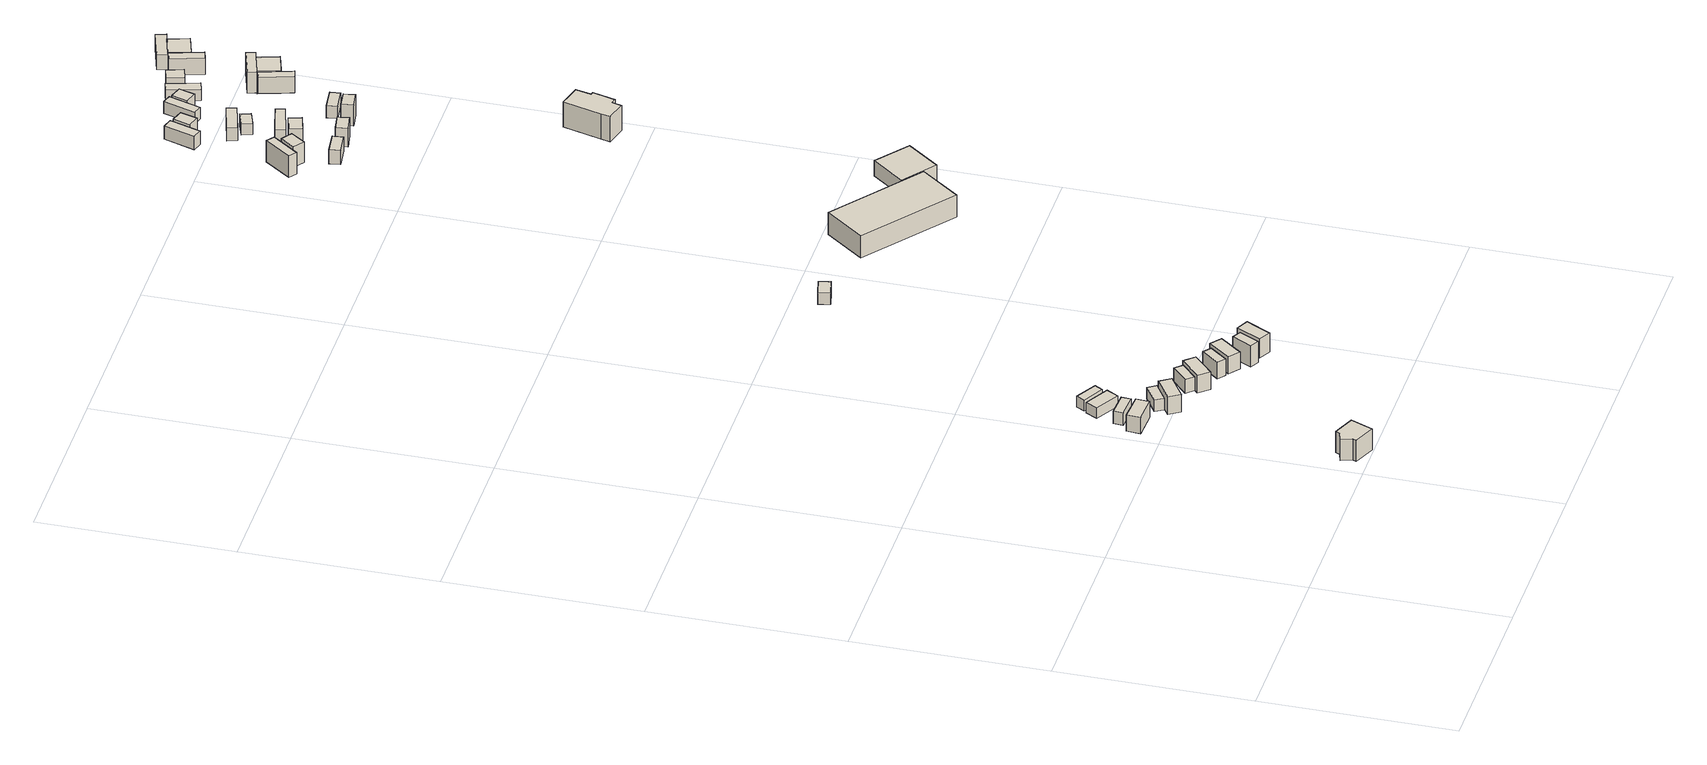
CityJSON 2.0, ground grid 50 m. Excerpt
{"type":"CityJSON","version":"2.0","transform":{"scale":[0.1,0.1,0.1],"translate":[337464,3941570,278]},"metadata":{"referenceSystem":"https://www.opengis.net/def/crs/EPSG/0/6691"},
"CityObjects":{
"building1":{"type":"Building","attributes":{"measuredHeight":5.2,"BuildingIDAttribute.prefecture":"14","BuildingIDAttribute.city":"14151","BuildingDetailAttribute.surveyYear":2015},"geometry":[{"type":"Solid","lod":"1","boundaries":[[[[0,1,2,3]],[[2,4,5,3]],[[1,6,4,2]],[[0,7,6,1]],[[3,5,7,0]],[[4,6,7,5]]]]}]},
"building2":{"type":"Building","attributes":{"measuredHeight":3.7,"BuildingIDAttribute.prefecture":"14","BuildingIDAttribute.city":"14151","BuildingDetailAttribute.surveyYear":2015},"geometry":[{"type":"Solid","lod":"1","boundaries":[[[[8,9,10,11]],[[10,12,13,11]],[[9,14,12,10]],[[8,15,14,9]],[[11,13,15,8]],[[12,14,15,13]]]]}]},
"building3":{"type":"Building","attributes":{"usage":"403","measuredHeight":6.7,"storeysAboveGround":1,"BuildingIDAttribute.prefecture":"14","BuildingIDAttribute.city":"14151","BuildingDetailAttribute.totalFloorArea":36.14,"BuildingDetailAttribute.buildingFootprintArea":36.14,"BuildingDetailAttribute.buildingStructureType":"601","BuildingDetailAttribute.buildingStructureOrgType":"1","BuildingDetailAttribute.orgUsage":"80","BuildingDetailAttribute.surveyYear":2015},"geometry":[{"type":"Solid","lod":"1","boundaries":[[[[16,17,18,19,20,21,22]],[[21,23,24,22]],[[20,25,23,21]],[[19,26,25,20]],[[18,27,26,19]],[[17,28,27,18]],[[16,29,28,17]],[[22,24,29,16]],[[23,25,26,27,28,29,24]]]]}]},
"building4":{"type":"Building","attributes":{"measuredHeight":3.4,"BuildingIDAttribute.prefecture":"14","BuildingIDAttribute.city":"14151","BuildingDetailAttribute.surveyYear":2015},"geometry":[{"type":"Solid","lod":"1","boundaries":[[[[30,31,32,33]],[[32,34,35,33]],[[31,36,34,32]],[[30,37,36,31]],[[33,35,37,30]],[[34,36,37,35]]]]}]},
"building5":{"type":"Building","attributes":{"measuredHeight":3.5,"BuildingIDAttribute.prefecture":"14","BuildingIDAttribute.city":"14151","BuildingDetailAttribute.surveyYear":2015},"geometry":[{"type":"Solid","lod":"1","boundaries":[[[[38,39,40,41]],[[40,42,43,41]],[[39,44,42,40]],[[38,45,44,39]],[[41,43,45,38]],[[42,44,45,43]]]]}]},
"building6":{"type":"Building","attributes":{"measuredHeight":3.2,"BuildingIDAttribute.prefecture":"14","BuildingIDAttribute.city":"14151","BuildingDetailAttribute.surveyYear":2015},"geometry":[{"type":"Solid","lod":"1","boundaries":[[[[46,47,48,49]],[[48,50,51,49]],[[47,52,50,48]],[[46,53,52,47]],[[49,51,53,46]],[[50,52,53,51]]]]}]},
"building7":{"type":"Building","attributes":{"measuredHeight":5.4,"BuildingIDAttribute.prefecture":"14","BuildingIDAttribute.city":"14151","BuildingDetailAttribute.surveyYear":2015},"geometry":[{"type":"Solid","lod":"1","boundaries":[[[[54,55,56,57]],[[56,58,59,57]],[[55,60,58,56]],[[54,61,60,55]],[[57,59,61,54]],[[58,60,61,59]]]]}]},
"building8":{"type":"Building","attributes":{"measuredHeight":4,"BuildingIDAttribute.prefecture":"14","BuildingIDAttribute.city":"14151","BuildingDetailAttribute.surveyYear":2015},"geometry":[{"type":"Solid","lod":"1","boundaries":[[[[62,63,64,65]],[[64,66,67,65]],[[63,68,66,64]],[[62,69,68,63]],[[65,67,69,62]],[[66,68,69,67]]]]}]},
"building9":{"type":"Building","attributes":{"measuredHeight":5.4,"BuildingIDAttribute.prefecture":"14","BuildingIDAttribute.city":"14151","BuildingDetailAttribute.surveyYear":2015},"geometry":[{"type":"Solid","lod":"1","boundaries":[[[[70,71,72,73]],[[72,74,75,73]],[[71,76,74,72]],[[70,77,76,71]],[[73,75,77,70]],[[74,76,77,75]]]]}]},
"building10":{"type":"Building","attributes":{"measuredHeight":4.9,"BuildingIDAttribute.prefecture":"14","BuildingIDAttribute.city":"14151","BuildingDetailAttribute.surveyYear":2015},"geometry":[{"type":"Solid","lod":"1","boundaries":[[[[78,79,80,81]],[[80,82,83,81]],[[79,84,82,80]],[[78,85,84,79]],[[81,83,85,78]],[[82,84,85,83]]]]}]},
"building11":{"type":"Building","attributes":{"measuredHeight":6.8,"BuildingIDAttribute.prefecture":"14","BuildingIDAttribute.city":"14151","BuildingDetailAttribute.surveyYear":2015},"geometry":[{"type":"Solid","lod":"1","boundaries":[[[[86,87,88,89]],[[88,90,91,89]],[[87,92,90,88]],[[86,93,92,87]],[[89,91,93,86]],[[90,92,93,91]]]]}]},
"building12":{"type":"Building","attributes":{"measuredHeight":5.1,"BuildingIDAttribute.prefecture":"14","BuildingIDAttribute.city":"14151","BuildingDetailAttribute.surveyYear":2015},"geometry":[{"type":"Solid","lod":"1","boundaries":[[[[94,95,96,97]],[[96,98,99,97]],[[95,100,98,96]],[[94,101,100,95]],[[97,99,101,94]],[[98,100,101,99]]]]}]},
"building13":{"type":"Building","attributes":{"measuredHeight":6.2,"BuildingIDAttribute.prefecture":"14","BuildingIDAttribute.city":"14151","BuildingDetailAttribute.surveyYear":2015},"geometry":[{"type":"Solid","lod":"1","boundaries":[[[[102,103,104,105]],[[104,106,107,105]],[[103,108,106,104]],[[102,109,108,103]],[[105,107,109,102]],[[106,108,109,107]]]]}]},
"building14":{"type":"Building","attributes":{"measuredHeight":6.4,"BuildingIDAttribute.prefecture":"14","BuildingIDAttribute.city":"14151","BuildingDetailAttribute.surveyYear":2015},"geometry":[{"type":"Solid","lod":"1","boundaries":[[[[110,111,112,113]],[[112,114,115,113]],[[111,116,114,112]],[[110,117,116,111]],[[113,115,117,110]],[[114,116,117,115]]]]}]},
"building15":{"type":"Building","attributes":{"usage":"402","measuredHeight":6.7,"storeysAboveGround":1,"BuildingIDAttribute.prefecture":"14","BuildingIDAttribute.city":"14151","BuildingDetailAttribute.totalFloorArea":13.13,"BuildingDetailAttribute.buildingFootprintArea":13.13,"BuildingDetailAttribute.buildingStructureType":"601","BuildingDetailAttribute.buildingStructureOrgType":"1","BuildingDetailAttribute.orgUsage":"101","BuildingDetailAttribute.surveyYear":2015},"geometry":[{"type":"Solid","lod":"1","boundaries":[[[[118,119,120,121]],[[120,122,123,121]],[[119,124,122,120]],[[118,125,124,119]],[[121,123,125,118]],[[122,124,125,123]]]]}]},
"building16":{"type":"Building","attributes":{"measuredHeight":4,"BuildingIDAttribute.prefecture":"14","BuildingIDAttribute.city":"14151","BuildingDetailAttribute.surveyYear":2015},"geometry":[{"type":"Solid","lod":"1","boundaries":[[[[126,127,128,129]],[[128,130,131,129]],[[127,132,130,128]],[[126,133,132,127]],[[129,131,133,126]],[[130,132,133,131]]]]}]},
"building17":{"type":"Building","attributes":{"measuredHeight":4.5,"BuildingIDAttribute.prefecture":"14","BuildingIDAttribute.city":"14151","BuildingDetailAttribute.surveyYear":2015},"geometry":[{"type":"Solid","lod":"1","boundaries":[[[[134,135,136,137]],[[136,138,139,137]],[[135,140,138,136]],[[134,141,140,135]],[[137,139,141,134]],[[138,140,141,139]]]]}]},
"building18":{"type":"Building","attributes":{"measuredHeight":5.6,"BuildingIDAttribute.prefecture":"14","BuildingIDAttribute.city":"14151","BuildingDetailAttribute.surveyYear":2015},"geometry":[{"type":"Solid","lod":"1","boundaries":[[[[142,143,144,145]],[[144,146,147,145]],[[143,148,146,144]],[[142,149,148,143]],[[145,147,149,142]],[[146,148,149,147]]]]}]},
"building19":{"type":"Building","attributes":{"measuredHeight":6.1,"BuildingIDAttribute.prefecture":"14","BuildingIDAttribute.city":"14151","BuildingDetailAttribute.surveyYear":2015},"geometry":[{"type":"Solid","lod":"1","boundaries":[[[[150,151,152,153]],[[152,154,155,153]],[[151,156,154,152]],[[150,157,156,151]],[[153,155,157,150]],[[154,156,157,155]]]]}]},
"building20":{"type":"Building","attributes":{"measuredHeight":3.7,"BuildingIDAttribute.prefecture":"14","BuildingIDAttribute.city":"14151","BuildingDetailAttribute.surveyYear":2015},"geometry":[{"type":"Solid","lod":"1","boundaries":[[[[158,159,160,161]],[[160,162,163,161]],[[159,164,162,160]],[[158,165,164,159]],[[161,163,165,158]],[[162,164,165,163]]]]}]},
"building21":{"type":"Building","attributes":{"measuredHeight":4.3,"BuildingIDAttribute.prefecture":"14","BuildingIDAttribute.city":"14151","BuildingDetailAttribute.surveyYear":2015},"geometry":[{"type":"Solid","lod":"1","boundaries":[[[[166,167,168,169]],[[168,170,171,169]],[[167,172,170,168]],[[166,173,172,167]],[[169,171,173,166]],[[170,172,173,171]]]]}]},
"building22":{"type":"Building","attributes":{"measuredHeight":5.5,"BuildingIDAttribute.prefecture":"14","BuildingIDAttribute.city":"14151","BuildingDetailAttribute.surveyYear":2015},"geometry":[{"type":"Solid","lod":"1","boundaries":[[[[174,175,176,177]],[[176,178,179,177]],[[175,180,178,176]],[[174,181,180,175]],[[177,179,181,174]],[[178,180,181,179]]]]}]},
"building23":{"type":"Building","attributes":{"measuredHeight":3.7,"BuildingIDAttribute.prefecture":"14","BuildingIDAttribute.city":"14151","BuildingDetailAttribute.surveyYear":2015},"geometry":[{"type":"Solid","lod":"1","boundaries":[[[[182,183,184,185]],[[184,186,187,185]],[[183,188,186,184]],[[182,189,188,183]],[[185,187,189,182]],[[186,188,189,187]]]]}]},
"building24":{"type":"Building","attributes":{"measuredHeight":5.6,"BuildingIDAttribute.prefecture":"14","BuildingIDAttribute.city":"14151","BuildingDetailAttribute.surveyYear":2015},"geometry":[{"type":"Solid","lod":"1","boundaries":[[[[190,191,192,193]],[[192,194,195,193]],[[191,196,194,192]],[[190,197,196,191]],[[193,195,197,190]],[[194,196,197,195]]]]}]},
"building25":{"type":"Building","attributes":{"measuredHeight":3.9,"BuildingIDAttribute.prefecture":"14","BuildingIDAttribute.city":"14151","BuildingDetailAttribute.surveyYear":2015},"geometry":[{"type":"Solid","lod":"1","boundaries":[[[[198,199,200,201]],[[200,202,203,201]],[[199,204,202,200]],[[198,205,204,199]],[[201,203,205,198]],[[202,204,205,203]]]]}]},
"building26":{"type":"Building","attributes":{"measuredHeight":3.8,"BuildingIDAttribute.prefecture":"14","BuildingIDAttribute.city":"14151","BuildingDetailAttribute.surveyYear":2015},"geometry":[{"type":"Solid","lod":"1","boundaries":[[[[206,207,208,209]],[[208,210,211,209]],[[207,212,210,208]],[[206,213,212,207]],[[209,211,213,206]],[[210,212,213,211]]]]}]},
"building27":{"type":"Building","attributes":{"measuredHeight":6.6,"BuildingIDAttribute.prefecture":"14","BuildingIDAttribute.city":"14151","BuildingDetailAttribute.surveyYear":2015,"BuildingLandSlideRiskAttribute.description":"1","BuildingLandSlideRiskAttribute.areaType":"1"},"geometry":[{"type":"Solid","lod":"1","boundaries":[[[[214,215,216,217]],[[216,218,219,217]],[[215,220,218,216]],[[214,221,220,215]],[[217,219,221,214]],[[218,220,221,219]]]]}]},
"building28":{"type":"Building","attributes":{"measuredHeight":4.4,"BuildingIDAttribute.prefecture":"14","BuildingIDAttribute.city":"14151","BuildingDetailAttribute.surveyYear":2015},"geometry":[{"type":"Solid","lod":"1","boundaries":[[[[222,223,224,225]],[[224,226,227,225]],[[223,228,226,224]],[[222,229,228,223]],[[225,227,229,222]],[[226,228,229,227]]]]}]},
"building29":{"type":"Building","attributes":{"measuredHeight":4,"BuildingIDAttribute.prefecture":"14","BuildingIDAttribute.city":"14151","BuildingDetailAttribute.surveyYear":2015,"BuildingLandSlideRiskAttribute.description":"1","BuildingLandSlideRiskAttribute.areaType":"1"},"geometry":[{"type":"Solid","lod":"1","boundaries":[[[[230,231,232,233]],[[232,234,235,233]],[[231,236,234,232]],[[230,237,236,231]],[[233,235,237,230]],[[234,236,237,235]]]]}]},
"building30":{"type":"Building","attributes":{"measuredHeight":3.5,"BuildingIDAttribute.prefecture":"14","BuildingIDAttribute.city":"14151","BuildingDetailAttribute.surveyYear":2015},"geometry":[{"type":"Solid","lod":"1","boundaries":[[[[238,239,240,241]],[[240,242,243,241]],[[239,244,242,240]],[[238,245,244,239]],[[241,243,245,238]],[[242,244,245,243]]]]}]},
"building31":{"type":"Building","attributes":{"measuredHeight":5.3,"BuildingIDAttribute.prefecture":"14","BuildingIDAttribute.city":"14151","BuildingDetailAttribute.surveyYear":2015,"BuildingLandSlideRiskAttribute.description":"1","BuildingLandSlideRiskAttribute.areaType":"1"},"geometry":[{"type":"Solid","lod":"1","boundaries":[[[[246,247,248,249]],[[248,250,251,249]],[[247,252,250,248]],[[246,253,252,247]],[[249,251,253,246]],[[250,252,253,251]]]]}]},
"building32":{"type":"Building","attributes":{"usage":"402","measuredHeight":7.6,"storeysAboveGround":1,"BuildingIDAttribute.prefecture":"14","BuildingIDAttribute.city":"14151","BuildingDetailAttribute.totalFloorArea":307.39,"BuildingDetailAttribute.buildingFootprintArea":307.39,"BuildingDetailAttribute.buildingStructureType":"601","BuildingDetailAttribute.buildingStructureOrgType":"1","BuildingDetailAttribute.orgUsage":"72","BuildingDetailAttribute.surveyYear":2015,"BuildingLandSlideRiskAttribute.description":"1","BuildingLandSlideRiskAttribute.areaType":"1"},"geometry":[{"type":"Solid","lod":"1","boundaries":[[[[254,255,256,257]],[[256,258,259,257]],[[255,260,258,256]],[[254,261,260,255]],[[257,259,261,254]],[[258,260,261,259]]]]}]},
"building33":{"type":"Building","attributes":{"measuredHeight":7.1,"BuildingIDAttribute.prefecture":"14","BuildingIDAttribute.city":"14151","BuildingDetailAttribute.surveyYear":2015,"BuildingLandSlideRiskAttribute.description":"1","BuildingLandSlideRiskAttribute.areaType":"1"},"geometry":[{"type":"Solid","lod":"1","boundaries":[[[[262,263,264,265]],[[264,266,267,265]],[[263,268,266,264]],[[262,269,268,263]],[[265,267,269,262]],[[266,268,269,267]]]]}]},
"building34":{"type":"Building","attributes":{"measuredHeight":6.2,"BuildingIDAttribute.prefecture":"14","BuildingIDAttribute.city":"14151","BuildingDetailAttribute.surveyYear":2015,"BuildingLandSlideRiskAttribute.description":"1","BuildingLandSlideRiskAttribute.areaType":"1"},"geometry":[{"type":"Solid","lod":"1","boundaries":[[[[270,271,272,273]],[[272,274,275,273]],[[271,276,274,272]],[[270,277,276,271]],[[273,275,277,270]],[[274,276,277,275]]]]}]},
"building35":{"type":"Building","attributes":{"measuredHeight":5,"BuildingIDAttribute.prefecture":"14","BuildingIDAttribute.city":"14151","BuildingDetailAttribute.surveyYear":2015,"BuildingLandSlideRiskAttribute.description":"1","BuildingLandSlideRiskAttribute.areaType":"1"},"geometry":[{"type":"Solid","lod":"1","boundaries":[[[[278,279,280,281]],[[280,282,283,281]],[[279,284,282,280]],[[278,285,284,279]],[[281,283,285,278]],[[282,284,285,283]]]]}]},
"building36":{"type":"Building","attributes":{"measuredHeight":4.6,"BuildingIDAttribute.prefecture":"14","BuildingIDAttribute.city":"14151","BuildingDetailAttribute.surveyYear":2015,"BuildingLandSlideRiskAttribute.description":"1","BuildingLandSlideRiskAttribute.areaType":"1"},"geometry":[{"type":"Solid","lod":"1","boundaries":[[[[286,287,288,289]],[[288,290,291,289]],[[287,292,290,288]],[[286,293,292,287]],[[289,291,293,286]],[[290,292,293,291]]]]}]},
"building37":{"type":"Building","attributes":{"measuredHeight":4.6,"BuildingIDAttribute.prefecture":"14","BuildingIDAttribute.city":"14151","BuildingDetailAttribute.surveyYear":2015,"BuildingLandSlideRiskAttribute.description":"1","BuildingLandSlideRiskAttribute.areaType":"1"},"geometry":[{"type":"Solid","lod":"1","boundaries":[[[[294,295,296,297]],[[296,298,299,297]],[[295,300,298,296]],[[294,301,300,295]],[[297,299,301,294]],[[298,300,301,299]]]]}]},
"building38":{"type":"Building","attributes":{"measuredHeight":8.4,"BuildingIDAttribute.prefecture":"14","BuildingIDAttribute.city":"14151","BuildingDetailAttribute.surveyYear":2015,"BuildingLandSlideRiskAttribute.description":"1","BuildingLandSlideRiskAttribute.areaType":"1"},"geometry":[{"type":"Solid","lod":"1","boundaries":[[[[302,303,304,305,306,307,308,309,310,311]],[[310,312,313,311]],[[309,314,312,310]],[[308,315,314,309]],[[307,316,315,308]],[[306,317,316,307]],[[305,318,317,306]],[[304,319,318,305]],[[303,320,319,304]],[[302,321,320,303]],[[311,313,321,302]],[[312,314,315,316,317,318,319,320,321,313]]]]}]},
"building39":{"type":"Building","attributes":{"usage":"402","measuredHeight":5.5,"storeysAboveGround":1,"BuildingIDAttribute.prefecture":"14","BuildingIDAttribute.city":"14151","BuildingDetailAttribute.totalFloorArea":81.17,"BuildingDetailAttribute.buildingFootprintArea":81.17,"BuildingDetailAttribute.buildingStructureType":"601","BuildingDetailAttribute.buildingStructureOrgType":"1","BuildingDetailAttribute.orgUsage":"72","BuildingDetailAttribute.surveyYear":2015},"geometry":[{"type":"Solid","lod":"1","boundaries":[[[[322,323,324,325]],[[324,326,327,325]],[[323,328,326,324]],[[322,329,328,323]],[[325,327,329,322]],[[326,328,329,327]]]]}]}
},
"vertices":[
[446,543,114],[444,508,114],[371,511,114],[373,547,114],[371,511,160],[373,547,160],[444,508,160],[446,543,160],
[440,577,128],[439,552,128],[375,555,128],[377,580,128],[375,555,163],[377,580,163],[439,552,163],[440,577,163],
[607,4,1],[549,28,1],[554,39,1],[544,66,1],[569,74,1],[574,86,1],[631,62,1],[574,86,61],[631,62,61],[569,74,61],[544,66,61],[554,39,61],[549,28,61],[607,4,61],
[460,617,133],[443,586,133],[380,621,133],[397,652,133],[380,621,163],[397,652,163],[443,586,163],[460,617,163],
[511,508,129],[462,477,129],[449,498,129],[497,529,129],[449,498,162],[497,529,162],[462,477,162],[511,508,162],
[470,649,133],[458,628,133],[403,658,133],[415,680,133],[403,658,164],[415,680,164],[458,628,164],[470,649,164],
[529,510,111],[549,481,111],[489,442,111],[470,471,111],[489,442,162],[470,471,162],[549,481,162],[529,510,162],
[609,469,124],[567,430,124],[550,449,124],[592,488,124],[550,449,163],[592,488,163],[567,430,163],[609,469,163],
[627,475,113],[651,449,113],[598,399,113],[574,425,113],[598,399,163],[574,425,163],[651,449,163],[627,475,163],
[694,423,117],[659,378,117],[639,393,117],[675,438,117],[639,393,164],[675,438,164],[659,378,164],[694,423,164],
[23,2492,745],[4,2506,745],[55,2575,745],[74,2560,745],[55,2575,806],[74,2560,806],[4,2506,806],[23,2492,806],
[711,431,117],[739,409,117],[694,352,117],[666,374,117],[694,352,165],[666,374,165],[739,409,165],[711,431,165],
[78,2544,743],[105,2525,743],[78,2488,743],[51,2507,743],[78,2488,802],[51,2507,802],[105,2525,802],[78,2544,802],
[774,373,105],[748,322,105],[725,334,105],[752,385,105],[725,334,166],[752,385,166],[748,322,166],[774,373,166],
[490,1334,299],[497,1304,299],[450,1293,299],[443,1323,299],[450,1293,332],[443,1323,332],[497,1304,332],[490,1334,332],
[35,2731,781],[9,2739,781],[35,2820,781],[61,2812,781],[35,2820,819],[61,2812,819],[9,2739,819],[35,2731,819],
[120,2409,723],[116,2437,723],[174,2444,723],[177,2416,723],[174,2444,764],[177,2416,764],[116,2437,764],[120,2409,764],
[789,384,113],[821,368,113],[787,303,113],[756,320,113],[787,303,167],[756,320,167],[821,368,167],[789,384,167],
[168,2551,743],[178,2519,743],[133,2506,743],[123,2538,743],[133,2506,801],[123,2538,801],[178,2519,801],[168,2551,801],
[91,2754,781],[58,2764,781],[72,2808,781],[104,2798,781],[72,2808,816],[104,2798,816],[58,2764,816],[91,2754,816],
[84,2653,773],[77,2677,773],[159,2700,773],[166,2676,773],[159,2700,810],[166,2676,810],[77,2677,810],[84,2653,810],
[195,2590,752],[201,2566,752],[115,2543,752],[109,2568,752],[115,2543,803],[109,2568,803],[201,2566,803],[195,2590,803],
[120,2625,772],[111,2651,772],[150,2665,772],[159,2639,772],[150,2665,804],[159,2639,804],[111,2651,804],[120,2625,804],
[245,2451,718],[250,2421,718],[205,2413,718],[200,2443,718],[205,2413,771],[200,2443,771],[250,2421,771],[245,2451,771],
[133,2757,785],[109,2765,785],[135,2848,785],[159,2840,785],[135,2848,819],[159,2840,819],[109,2765,819],[133,2757,819],
[188,2785,781],[156,2795,781],[169,2837,781],[201,2827,781],[169,2837,816],[201,2827,816],[156,2795,816],[188,2785,816],
[351,2464,706],[356,2434,706],[311,2427,706],[307,2458,706],[311,2427,766],[307,2458,766],[356,2434,766],[351,2464,766],
[249,2786,777],[222,2778,777],[197,2859,777],[224,2867,777],[197,2859,809],[224,2867,809],[222,2778,809],[249,2786,809],
[300,2464,728],[297,2491,728],[354,2498,728],[358,2471,728],[354,2498,763],[358,2471,763],[297,2491,763],[300,2464,763],
[284,2836,784],[250,2826,784],[237,2868,784],[271,2878,784],[237,2868,816],[271,2878,816],[250,2826,816],[284,2836,816],
[358,2585,760],[335,2578,760],[309,2661,760],[332,2669,760],[309,2661,806],[332,2669,806],[335,2578,806],[358,2585,806],
[869,1094,311],[642,1269,311],[720,1370,311],[947,1195,311],[720,1370,374],[947,1195,374],[642,1269,374],[869,1094,374],
[333,2670,742],[389,2687,742],[406,2633,742],[350,2616,742],[406,2633,808],[350,2616,808],[389,2687,808],[333,2670,808],
[329,2670,748],[322,2692,748],[403,2717,748],[410,2694,748],[403,2717,807],[410,2694,807],[322,2692,807],[329,2670,807],
[360,2806,774],[336,2799,774],[311,2882,774],[335,2889,774],[311,2882,821],[335,2889,821],[336,2799,821],[360,2806,821],
[336,2890,778],[390,2907,778],[407,2854,778],[352,2837,778],[407,2854,822],[352,2837,822],[390,2907,822],[336,2890,822],
[329,2889,777],[322,2914,777],[406,2939,777],[414,2914,777],[406,2939,819],[414,2914,819],[322,2914,819],[329,2889,819],
[736,1897,524],[723,1901,524],[716,1876,524],[663,1890,524],[669,1915,524],[696,2014,524],[754,1999,524],[744,1958,524],[752,1956,524],[741,1914,524],[752,1956,596],[741,1914,596],[744,1958,596],[754,1999,596],[696,2014,596],[669,1915,596],[663,1890,596],[716,1876,596],[723,1901,596],[736,1897,596],
[960,1320,331],[1043,1255,331],[979,1172,331],[895,1237,331],[979,1172,375],[895,1237,375],[1043,1255,375],[960,1320,375]
]}
